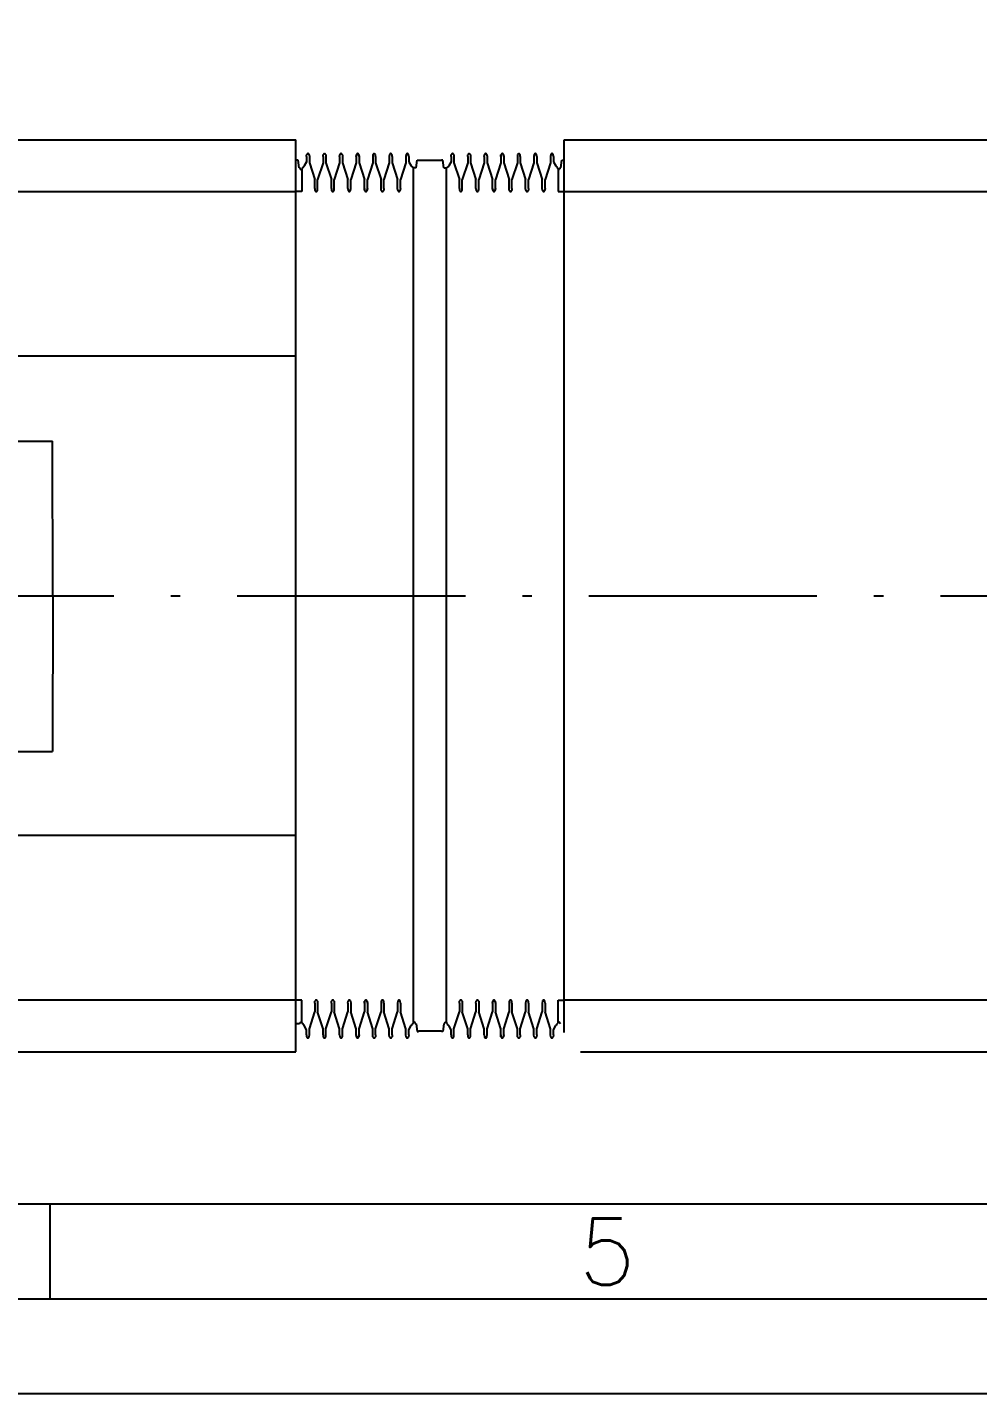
# Model space of a CAD drawing. Header units: millimetres. Extents: x 39 to 880, y 30 to 327.
# Drawn here: x 282.5 to 332.5, y 29.8 to 101.7 of the extents above; entities that cross this region are included whole.
import ezdxf
from ezdxf.enums import TextEntityAlignment as Align

# ---------------------------------------------------------------- set-up
doc = ezdxf.new("R2010")
doc.units = ezdxf.units.MM
doc.linetypes.add('ACAD_ISO10W100', pattern=[18.5, 12, -3, 0.5, -3])
doc.layers.add('AXE', color=1, linetype='ACAD_ISO10W100')
doc.layers.add('SUBTIRE', color=1, linetype='Continuous')
doc.styles.add('ISO', font='SIMPLEX.SHX')

# ---------------------------------------------------------------- blocks, each defined once
blk = doc.blocks.new('4A4')
at = {"color": 70}
blk.add_line((-596.44, 5), (-596.44, 10), dxfattribs=at)
at = {"color": 240}
for points in [[(0, 0), (0, 297), (-841, 297), (-841, 0)], [(-5, 5), (-5, 292), (-836, 292), (-836, 5)]]:
    blk.add_lwpolyline(points, close=True, dxfattribs=at)
at = {"color": 70}
blk.add_lwpolyline([(-831, 287), (-831, 10), (-10, 10), (-10, 287)], close=True, dxfattribs=at)
at = {"color": 50, "style": 'ISO'}
blk.add_text('5', height=3.5, dxfattribs=at).set_placement((-567.12, 7.478), align=Align.MIDDLE)

msp = doc.modelspace()

# ---------------------------------------------------------------- linework, layer by layer
at = {"color": 1}
for p, q in [((296.619, 48.82), (296.619, 95.818)), ((310.739, 48.82), (310.739, 95.818)), ((296.739, 94.759), (296.619, 94.759)), ((302.949, 94.343), (302.816, 94.345)), ((304.409, 94.343), (304.542, 94.343)), ((310.62, 94.759), (310.739, 94.759)), ((135.674, 93.103), (296.619, 93.103)), ((310.739, 93.103), (430.082, 93.103)), ((296.619, 84.435), (184.755, 84.435)), ((283.84, 71.788), (283.819, 79.958)), ((283.84, 71.788), (283.819, 63.619)), ((296.619, 59.201), (140.112, 59.201)), ((296.819, 49.29), (296.619, 49.29)), ((297.06, 49.191), (296.965, 49.297)), ((296.617, 47.818), (296.619, 48.82)), ((295.482, 47.818), (296.617, 47.818))]:
    msp.add_line(p, q, dxfattribs=at)
at = {"color": 1, "linetype": 'ACAD_ISO10W100'}
msp.add_line((108.542, 71.818), (632.142, 71.818), dxfattribs=at)
at = {"layer": 'AXE'}
for p, q in [((297.184, 94.938), (297.192, 95.03)), ((297.327, 95.03), (297.335, 94.938)), ((298.056, 94.938), (298.064, 95.03)), ((298.198, 95.03), (298.206, 94.938)), ((298.928, 94.938), (298.935, 95.03)), ((299.07, 95.03), (299.078, 94.938)), ((299.807, 95.03), (299.799, 94.938)), ((299.799, 94.938), (299.807, 95.03)), ((299.949, 94.938), (299.941, 95.03)), ((299.941, 95.03), (299.949, 94.938)), ((300.679, 95.03), (300.671, 94.938)), ((300.821, 94.938), (300.813, 95.03)), ((300.821, 94.938), (300.813, 95.03)), ((301.55, 95.03), (301.542, 94.938)), ((301.55, 95.03), (301.542, 94.938)), ((301.692, 94.938), (301.684, 95.03)), ((301.692, 94.938), (301.684, 95.03)), ((302.422, 95.03), (302.414, 94.938)), ((302.422, 95.03), (302.414, 94.938)), ((302.564, 94.938), (302.556, 95.03)), ((302.564, 94.938), (302.556, 95.03)), ((304.794, 94.938), (304.802, 95.03)), ((304.794, 94.938), (304.802, 95.03)), ((304.937, 95.03), (304.945, 94.938)), ((304.937, 95.03), (304.945, 94.938)), ((305.666, 94.938), (305.674, 95.03)), ((305.666, 94.938), (305.674, 95.03)), ((305.808, 95.03), (305.816, 94.938)), ((305.808, 95.03), (305.816, 94.938)), ((306.538, 94.938), (306.545, 95.03)), ((306.538, 94.938), (306.545, 95.03)), ((306.68, 95.03), (306.688, 94.938)), ((307.409, 94.938), (307.417, 95.03)), ((307.417, 95.03), (307.409, 94.938)), ((307.551, 95.03), (307.559, 94.938)), ((307.559, 94.938), (307.551, 95.03)), ((308.289, 95.03), (308.281, 94.938)), ((308.431, 94.938), (308.423, 95.03)), ((309.16, 95.03), (309.152, 94.938)), ((309.302, 94.938), (309.294, 95.03)), ((310.032, 95.03), (310.024, 94.938)), ((310.174, 94.938), (310.166, 95.03)), ((296.799, 94.343), (296.739, 94.759)), ((296.819, 94.346), (296.799, 94.343)), ((296.863, 94.283), (296.819, 94.346)), ((296.932, 94.231), (296.868, 94.278)), ((296.932, 94.273), (296.932, 94.231)), ((296.932, 94.231), (296.932, 93.103)), ((296.986, 94.356), (296.965, 94.339)), ((297.056, 94.441), (296.986, 94.386)), ((296.986, 94.386), (296.986, 94.356)), ((297.184, 94.661), (297.06, 94.445)), ((297.184, 94.938), (297.184, 94.661)), ((297.335, 94.937), (297.335, 94.61)), ((297.335, 94.61), (297.62, 93.726)), ((298.056, 94.61), (297.77, 93.726)), ((298.056, 94.938), (298.056, 94.61)), ((298.206, 94.937), (298.206, 94.61)), ((298.206, 94.61), (298.492, 93.726)), ((298.928, 94.61), (298.642, 93.726)), ((298.928, 94.938), (298.928, 94.61)), ((299.078, 94.937), (299.078, 94.61)), ((299.078, 94.61), (299.363, 93.726)), ((299.799, 94.61), (299.513, 93.726)), ((299.799, 94.938), (299.799, 94.61)), ((299.799, 94.937), (299.799, 94.61)), ((299.949, 94.938), (299.949, 94.61)), ((299.949, 94.937), (299.949, 94.61)), ((299.949, 94.61), (300.235, 93.726)), ((300.671, 94.61), (300.385, 93.726)), ((300.671, 94.937), (300.671, 94.61)), ((300.821, 94.938), (300.821, 94.61)), ((300.821, 94.938), (300.821, 94.61)), ((300.821, 94.61), (301.106, 93.726)), ((300.821, 94.61), (301.106, 93.726)), ((301.542, 94.61), (301.257, 93.726)), ((301.542, 94.61), (301.257, 93.726)), ((301.542, 94.937), (301.542, 94.61)), ((301.542, 94.937), (301.542, 94.61)), ((301.692, 94.938), (301.692, 94.61)), ((301.692, 94.938), (301.692, 94.61)), ((301.692, 94.61), (301.978, 93.726)), ((302.414, 94.61), (302.128, 93.726)), ((302.414, 94.937), (302.414, 94.61)), ((302.564, 94.938), (302.564, 94.661)), ((302.564, 94.661), (302.688, 94.445)), ((302.564, 94.661), (302.688, 94.445)), ((302.564, 94.661), (302.688, 94.445)), ((302.692, 94.441), (302.816, 94.345)), ((302.692, 94.441), (302.763, 94.386)), ((304.666, 94.441), (304.542, 94.345)), ((304.666, 94.441), (304.596, 94.386)), ((304.794, 94.661), (304.67, 94.445)), ((304.794, 94.661), (304.67, 94.445)), ((304.794, 94.661), (304.67, 94.445)), ((304.794, 94.938), (304.794, 94.661)), ((304.945, 94.937), (304.945, 94.61)), ((304.945, 94.61), (305.23, 93.726)), ((305.666, 94.61), (305.38, 93.726)), ((305.666, 94.938), (305.666, 94.61)), ((305.666, 94.938), (305.666, 94.61)), ((305.816, 94.937), (305.816, 94.61)), ((305.816, 94.937), (305.816, 94.61)), ((305.816, 94.61), (306.102, 93.726)), ((305.816, 94.61), (306.102, 93.726)), ((306.538, 94.61), (306.252, 93.726)), ((306.538, 94.61), (306.252, 93.726)), ((306.538, 94.938), (306.538, 94.61)), ((306.538, 94.938), (306.538, 94.61)), ((306.688, 94.937), (306.688, 94.61)), ((306.688, 94.61), (306.973, 93.726)), ((307.409, 94.61), (307.123, 93.726)), ((307.409, 94.938), (307.409, 94.61)), ((307.409, 94.937), (307.409, 94.61)), ((307.559, 94.938), (307.559, 94.61)), ((307.559, 94.937), (307.559, 94.61)), ((307.559, 94.61), (307.845, 93.726)), ((308.281, 94.61), (307.995, 93.726)), ((308.281, 94.937), (308.281, 94.61)), ((308.431, 94.938), (308.431, 94.61)), ((308.431, 94.61), (308.716, 93.726)), ((309.152, 94.61), (308.867, 93.726)), ((309.152, 94.937), (309.152, 94.61)), ((309.302, 94.938), (309.302, 94.61)), ((309.302, 94.61), (309.588, 93.726)), ((310.024, 94.61), (309.738, 93.726)), ((310.024, 94.937), (310.024, 94.61)), ((310.174, 94.938), (310.174, 94.661)), ((310.174, 94.661), (310.298, 94.445)), ((310.302, 94.441), (310.373, 94.386)), ((310.373, 94.386), (310.373, 94.356)), ((310.373, 94.356), (310.394, 94.339)), ((310.426, 94.231), (310.491, 94.278)), ((310.426, 94.273), (310.426, 94.231)), ((310.426, 94.231), (310.426, 93.103)), ((310.495, 94.283), (310.539, 94.346)), ((310.539, 94.346), (310.559, 94.343)), ((310.559, 94.343), (310.62, 94.759)), ((297.62, 93.26), (297.62, 93.726)), ((297.77, 93.26), (297.77, 93.726)), ((298.492, 93.26), (298.492, 93.726)), ((298.642, 93.26), (298.642, 93.726)), ((299.363, 93.26), (299.363, 93.726)), ((299.513, 93.26), (299.513, 93.726)), ((300.235, 93.26), (300.235, 93.726)), ((300.385, 93.26), (300.385, 93.726)), ((301.106, 93.26), (301.106, 93.726)), ((301.257, 93.26), (301.257, 93.726)), ((301.978, 93.26), (301.978, 93.726)), ((302.128, 93.26), (302.128, 93.726)), ((305.23, 93.26), (305.23, 93.726)), ((305.38, 93.26), (305.38, 93.726)), ((306.102, 93.26), (306.102, 93.726)), ((306.252, 93.26), (306.252, 93.726)), ((306.973, 93.26), (306.973, 93.726)), ((307.123, 93.26), (307.123, 93.726)), ((307.845, 93.26), (307.845, 93.726)), ((307.995, 93.26), (307.995, 93.726)), ((308.716, 93.26), (308.716, 93.726)), ((308.867, 93.26), (308.867, 93.726)), ((309.588, 93.26), (309.588, 93.726)), ((309.738, 93.26), (309.738, 93.726)), ((296.932, 93.103), (296.619, 93.103)), ((297.62, 93.26), (297.628, 93.167)), ((297.762, 93.167), (297.77, 93.26)), ((298.492, 93.26), (298.5, 93.167)), ((298.634, 93.167), (298.642, 93.26)), ((299.363, 93.26), (299.371, 93.167)), ((299.506, 93.167), (299.513, 93.26)), ((300.243, 93.167), (300.235, 93.26)), ((300.235, 93.26), (300.243, 93.167)), ((300.385, 93.26), (300.377, 93.167)), ((300.377, 93.167), (300.385, 93.26)), ((301.114, 93.167), (301.106, 93.26)), ((301.257, 93.26), (301.249, 93.167)), ((301.257, 93.26), (301.249, 93.167)), ((301.986, 93.167), (301.978, 93.26)), ((301.986, 93.167), (301.978, 93.26)), ((302.128, 93.26), (302.12, 93.167)), ((302.128, 93.26), (302.12, 93.167)), ((305.23, 93.26), (305.238, 93.167)), ((305.23, 93.26), (305.238, 93.167)), ((305.372, 93.167), (305.38, 93.26)), ((305.372, 93.167), (305.38, 93.26)), ((306.102, 93.26), (306.11, 93.167)), ((306.102, 93.26), (306.11, 93.167)), ((306.244, 93.167), (306.252, 93.26)), ((306.973, 93.26), (306.981, 93.167)), ((306.981, 93.167), (306.973, 93.26)), ((307.116, 93.167), (307.123, 93.26)), ((307.123, 93.26), (307.116, 93.167)), ((307.853, 93.167), (307.845, 93.26)), ((307.995, 93.26), (307.987, 93.167)), ((308.724, 93.167), (308.716, 93.26)), ((308.867, 93.26), (308.859, 93.167)), ((309.596, 93.167), (309.588, 93.26)), ((309.738, 93.26), (309.73, 93.167)), ((310.426, 93.103), (310.739, 93.103)), ((296.932, 50.533), (296.619, 50.533)), ((296.932, 49.405), (296.932, 50.533)), ((297.62, 50.376), (297.628, 50.469)), ((297.62, 50.376), (297.62, 49.91)), ((297.762, 50.469), (297.77, 50.376)), ((297.77, 50.376), (297.77, 49.91)), ((298.492, 50.376), (298.5, 50.469)), ((298.492, 50.376), (298.492, 49.91)), ((298.634, 50.469), (298.642, 50.376)), ((298.642, 50.376), (298.642, 49.91)), ((299.363, 50.376), (299.371, 50.469)), ((299.363, 50.376), (299.363, 49.91)), ((299.506, 50.469), (299.513, 50.376)), ((299.513, 50.376), (299.513, 49.91)), ((300.235, 50.376), (300.243, 50.469)), ((300.243, 50.469), (300.235, 50.376)), ((300.235, 50.376), (300.235, 49.91)), ((300.377, 50.469), (300.385, 50.376)), ((300.385, 50.376), (300.377, 50.469)), ((300.385, 50.376), (300.385, 49.91)), ((301.114, 50.469), (301.106, 50.376)), ((301.106, 50.376), (301.106, 49.91)), ((301.257, 50.376), (301.249, 50.469)), ((301.257, 50.376), (301.249, 50.469)), ((301.257, 50.376), (301.257, 49.91)), ((301.986, 50.469), (301.978, 50.376)), ((301.986, 50.469), (301.978, 50.376)), ((301.978, 50.376), (301.978, 49.91)), ((302.128, 50.376), (302.12, 50.469)), ((302.128, 50.376), (302.12, 50.469)), ((302.128, 50.376), (302.128, 49.91)), ((305.23, 50.376), (305.238, 50.469)), ((305.23, 50.376), (305.238, 50.469)), ((305.23, 50.376), (305.23, 49.91)), ((305.372, 50.469), (305.38, 50.376)), ((305.372, 50.469), (305.38, 50.376)), ((305.38, 50.376), (305.38, 49.91)), ((306.102, 50.376), (306.11, 50.469)), ((306.102, 50.376), (306.11, 50.469)), ((306.102, 50.376), (306.102, 49.91)), ((306.244, 50.469), (306.252, 50.376)), ((306.252, 50.376), (306.252, 49.91)), ((306.981, 50.469), (306.973, 50.376)), ((306.973, 50.376), (306.981, 50.469)), ((306.973, 50.376), (306.973, 49.91)), ((307.123, 50.376), (307.116, 50.469)), ((307.116, 50.469), (307.123, 50.376)), ((307.123, 50.376), (307.123, 49.91)), ((307.853, 50.469), (307.845, 50.376)), ((307.845, 50.376), (307.845, 49.91)), ((307.995, 50.376), (307.987, 50.469)), ((307.995, 50.376), (307.995, 49.91)), ((308.724, 50.469), (308.716, 50.376)), ((308.716, 50.376), (308.716, 49.91)), ((308.867, 50.376), (308.859, 50.469)), ((308.867, 50.376), (308.867, 49.91)), ((309.596, 50.469), (309.588, 50.376)), ((309.588, 50.376), (309.588, 49.91)), ((309.738, 50.376), (309.73, 50.469)), ((309.738, 50.376), (309.738, 49.91)), ((310.426, 50.533), (310.739, 50.533)), ((310.426, 49.405), (310.426, 50.533)), ((297.335, 49.026), (297.62, 49.91)), ((298.056, 49.026), (297.77, 49.91)), ((298.206, 49.026), (298.492, 49.91)), ((298.928, 49.026), (298.642, 49.91)), ((299.078, 49.026), (299.363, 49.91)), ((299.799, 49.026), (299.513, 49.91)), ((299.949, 49.026), (300.235, 49.91)), ((300.671, 49.026), (300.385, 49.91)), ((300.821, 49.026), (301.106, 49.91)), ((300.821, 49.026), (301.106, 49.91)), ((301.542, 49.026), (301.257, 49.91)), ((301.542, 49.026), (301.257, 49.91)), ((301.692, 49.026), (301.978, 49.91)), ((302.414, 49.026), (302.128, 49.91)), ((304.945, 49.026), (305.23, 49.91)), ((305.666, 49.026), (305.38, 49.91)), ((305.816, 49.026), (306.102, 49.91)), ((305.816, 49.026), (306.102, 49.91)), ((306.538, 49.026), (306.252, 49.91)), ((306.538, 49.026), (306.252, 49.91)), ((306.688, 49.026), (306.973, 49.91)), ((307.409, 49.026), (307.123, 49.91)), ((307.559, 49.026), (307.845, 49.91)), ((308.281, 49.026), (307.995, 49.91)), ((308.431, 49.026), (308.716, 49.91)), ((309.152, 49.026), (308.867, 49.91)), ((309.302, 49.026), (309.588, 49.91)), ((310.024, 49.026), (309.738, 49.91)), ((296.863, 49.353), (296.819, 49.29)), ((296.932, 49.405), (296.868, 49.358)), ((296.932, 49.363), (296.932, 49.405)), ((297.184, 48.975), (297.06, 49.191)), ((297.184, 48.698), (297.184, 48.975)), ((297.335, 48.699), (297.335, 49.026)), ((298.056, 48.698), (298.056, 49.026)), ((298.206, 48.699), (298.206, 49.026)), ((298.928, 48.698), (298.928, 49.026)), ((299.078, 48.699), (299.078, 49.026)), ((299.799, 48.698), (299.799, 49.026)), ((299.799, 48.699), (299.799, 49.026)), ((299.949, 48.699), (299.949, 49.026)), ((299.949, 48.698), (299.949, 49.026)), ((300.671, 48.699), (300.671, 49.026)), ((300.821, 48.698), (300.821, 49.026)), ((300.821, 48.698), (300.821, 49.026)), ((301.542, 48.699), (301.542, 49.026)), ((301.542, 48.699), (301.542, 49.026)), ((301.692, 48.698), (301.692, 49.026)), ((301.692, 48.698), (301.692, 49.026)), ((302.414, 48.699), (302.414, 49.026)), ((302.564, 48.975), (302.688, 49.191)), ((302.564, 48.975), (302.688, 49.191)), ((302.564, 48.698), (302.564, 48.975)), ((302.692, 49.195), (302.763, 49.25)), ((302.692, 49.195), (302.763, 49.25)), ((302.763, 49.28), (302.784, 49.297)), ((302.763, 49.28), (302.784, 49.297)), ((302.763, 49.25), (302.763, 49.28)), ((302.763, 49.25), (302.763, 49.28)), ((302.816, 49.363), (302.816, 49.405)), ((302.816, 49.363), (302.816, 49.405)), ((304.542, 49.363), (304.542, 49.405)), ((304.542, 49.363), (304.542, 49.405)), ((304.596, 49.28), (304.575, 49.297)), ((304.596, 49.28), (304.575, 49.297)), ((304.596, 49.25), (304.596, 49.28)), ((304.596, 49.25), (304.596, 49.28)), ((304.666, 49.195), (304.596, 49.25)), ((304.666, 49.195), (304.596, 49.25)), ((304.794, 48.975), (304.67, 49.191)), ((304.794, 48.975), (304.67, 49.191)), ((304.794, 48.698), (304.794, 48.975)), ((304.945, 48.699), (304.945, 49.026)), ((305.666, 48.698), (305.666, 49.026)), ((305.666, 48.698), (305.666, 49.026)), ((305.816, 48.699), (305.816, 49.026)), ((305.816, 48.699), (305.816, 49.026)), ((306.538, 48.698), (306.538, 49.026)), ((306.538, 48.698), (306.538, 49.026)), ((306.688, 48.699), (306.688, 49.026)), ((307.409, 48.699), (307.409, 49.026)), ((307.409, 48.698), (307.409, 49.026)), ((307.559, 48.698), (307.559, 49.026)), ((307.559, 48.699), (307.559, 49.026)), ((308.281, 48.699), (308.281, 49.026)), ((308.431, 48.698), (308.431, 49.026)), ((309.152, 48.699), (309.152, 49.026)), ((309.302, 48.698), (309.302, 49.026)), ((310.024, 48.699), (310.024, 49.026)), ((310.174, 48.975), (310.298, 49.191)), ((310.174, 48.698), (310.174, 48.975)), ((310.302, 49.195), (310.373, 49.25)), ((310.373, 49.28), (310.394, 49.297)), ((310.373, 49.25), (310.373, 49.28)), ((310.426, 49.363), (310.426, 49.405)), ((310.426, 49.405), (310.491, 49.358)), ((310.495, 49.353), (310.539, 49.29)), ((297.184, 48.698), (297.192, 48.606)), ((297.327, 48.606), (297.335, 48.698)), ((298.056, 48.698), (298.064, 48.606)), ((298.198, 48.606), (298.206, 48.698)), ((298.928, 48.698), (298.935, 48.606)), ((299.07, 48.606), (299.078, 48.698)), ((299.799, 48.698), (299.807, 48.606)), ((299.807, 48.606), (299.799, 48.698)), ((299.941, 48.606), (299.949, 48.698)), ((299.949, 48.698), (299.941, 48.606)), ((300.679, 48.606), (300.671, 48.698)), ((300.821, 48.698), (300.813, 48.606)), ((300.821, 48.698), (300.813, 48.606)), ((301.55, 48.606), (301.542, 48.698)), ((301.55, 48.606), (301.542, 48.698)), ((301.692, 48.698), (301.684, 48.606)), ((301.692, 48.698), (301.684, 48.606)), ((302.422, 48.606), (302.414, 48.698)), ((302.422, 48.606), (302.414, 48.698)), ((302.564, 48.698), (302.556, 48.606)), ((302.564, 48.698), (302.556, 48.606)), ((304.794, 48.698), (304.802, 48.606)), ((304.794, 48.698), (304.802, 48.606)), ((304.937, 48.606), (304.945, 48.698)), ((304.937, 48.606), (304.945, 48.698)), ((305.666, 48.698), (305.674, 48.606)), ((305.666, 48.698), (305.674, 48.606)), ((305.808, 48.606), (305.816, 48.698)), ((305.808, 48.606), (305.816, 48.698)), ((306.538, 48.698), (306.545, 48.606)), ((306.538, 48.698), (306.545, 48.606)), ((306.68, 48.606), (306.688, 48.698)), ((307.417, 48.606), (307.409, 48.698)), ((307.409, 48.698), (307.417, 48.606)), ((307.559, 48.698), (307.551, 48.606)), ((307.551, 48.606), (307.559, 48.698)), ((308.289, 48.606), (308.281, 48.698)), ((308.431, 48.698), (308.423, 48.606)), ((309.16, 48.606), (309.152, 48.698)), ((309.302, 48.698), (309.294, 48.606)), ((310.032, 48.606), (310.024, 48.698)), ((310.174, 48.698), (310.166, 48.606))]:
    msp.add_line(p, q, dxfattribs=at)
for centre, radius, start, end in [((297.262, 95.025), 0.07, 92.14064, 175.11229), ((297.257, 95.025), 0.07, 4.88771, 87.85936), ((298.134, 95.025), 0.07, 92.14064, 175.11229), ((298.128, 95.025), 0.07, 4.88771, 87.85936), ((299.005, 95.025), 0.07, 92.14064, 175.11229), ((299, 95.025), 0.07, 4.88771, 87.85936), ((299.877, 95.025), 0.07, 92.14064, 175.11229), ((299.877, 95.025), 0.07, 92.14064, 175.11229), ((299.872, 95.025), 0.07, 4.88771, 87.85936), ((299.872, 95.025), 0.07, 4.88771, 87.85936), ((300.748, 95.025), 0.07, 92.14064, 175.11229), ((300.748, 95.025), 0.07, 92.14064, 175.11229), ((300.743, 95.025), 0.07, 4.88771, 87.85936), ((300.743, 95.025), 0.07, 4.88771, 87.85936), ((301.62, 95.025), 0.07, 92.14064, 175.11229), ((301.62, 95.025), 0.07, 92.14064, 175.11229), ((301.615, 95.025), 0.07, 4.88771, 87.85936), ((301.615, 95.025), 0.07, 4.88771, 87.85936), ((302.492, 95.025), 0.07, 92.14064, 175.11229), ((302.492, 95.025), 0.07, 92.14064, 175.11229), ((302.486, 95.025), 0.07, 4.88771, 87.85936), ((302.486, 95.025), 0.07, 4.88771, 87.85936), ((304.872, 95.025), 0.07, 92.14064, 175.11229), ((304.872, 95.025), 0.07, 92.14064, 175.11229), ((304.867, 95.025), 0.07, 4.88771, 87.85936), ((304.867, 95.025), 0.07, 4.88771, 87.85936), ((305.744, 95.025), 0.07, 92.14064, 175.11229), ((305.744, 95.025), 0.07, 92.14064, 175.11229), ((305.738, 95.025), 0.07, 4.88771, 87.85936), ((305.738, 95.025), 0.07, 4.88771, 87.85936), ((306.615, 95.025), 0.07, 92.14064, 175.11229), ((306.615, 95.025), 0.07, 92.14064, 175.11229), ((306.61, 95.025), 0.07, 4.88771, 87.85936), ((306.61, 95.025), 0.07, 4.88771, 87.85936), ((307.487, 95.025), 0.07, 92.14064, 175.11229), ((307.487, 95.025), 0.07, 92.14064, 175.11229), ((307.482, 95.025), 0.07, 4.88771, 87.85936), ((307.482, 95.025), 0.07, 4.88771, 87.85936), ((308.358, 95.025), 0.07, 92.14064, 175.11229), ((308.353, 95.025), 0.07, 4.88771, 87.85936), ((309.23, 95.025), 0.07, 92.14064, 175.11229), ((309.225, 95.025), 0.07, 4.88771, 87.85936), ((310.102, 95.025), 0.07, 92.14064, 175.11229), ((310.096, 95.025), 0.07, 4.88771, 87.85936), ((296.88, 94.294), 0.02, 214.87877, 233.61662), ((297.016, 94.273), 0.084, 127.79781, 180), ((297.046, 94.453), 0.016, 307.79781, 330), ((297.186, 94.937), 0.002, 175.11229, 184.88771), ((297.333, 94.937), 0.002, 355, 4.88771), ((298.058, 94.937), 0.002, 175.11229, 184.88771), ((298.204, 94.937), 0.002, 355, 4.88771), ((298.93, 94.937), 0.002, 175.11229, 184.88771), ((299.076, 94.937), 0.002, 355, 4.88771), ((299.801, 94.937), 0.002, 175.11229, 185), ((299.801, 94.937), 0.002, 175.11229, 184.88771), ((299.947, 94.937), 0.002, 355.11229, 4.88771), ((299.947, 94.937), 0.002, 355, 4.88771), ((300.673, 94.937), 0.002, 175.11229, 185), ((300.819, 94.937), 0.002, 355.11229, 4.88771), ((300.819, 94.937), 0.002, 355.11229, 4.88771), ((301.544, 94.937), 0.002, 175.11229, 185), ((301.544, 94.937), 0.002, 175.11229, 185), ((301.69, 94.937), 0.002, 355.11229, 4.88771), ((301.69, 94.937), 0.002, 355.11229, 4.88771), ((302.416, 94.937), 0.002, 175.11229, 185), ((302.416, 94.937), 0.002, 175.11229, 185), ((302.562, 94.937), 0.002, 355.11229, 4.88771), ((302.562, 94.937), 0.002, 355.11229, 4.88771), ((302.702, 94.453), 0.016, 210, 232.20219), ((302.702, 94.453), 0.016, 210, 232.20219), ((304.656, 94.453), 0.016, 307.79781, 330), ((304.656, 94.453), 0.016, 307.79781, 330), ((304.796, 94.937), 0.002, 175.11229, 184.88771), ((304.796, 94.937), 0.002, 175.11229, 184.88771), ((304.943, 94.937), 0.002, 355, 4.88771), ((304.943, 94.937), 0.002, 355, 4.88771), ((305.668, 94.937), 0.002, 175.11229, 184.88771), ((305.668, 94.937), 0.002, 175.11229, 184.88771), ((305.814, 94.937), 0.002, 355, 4.88771), ((305.814, 94.937), 0.002, 355, 4.88771), ((306.54, 94.937), 0.002, 175.11229, 184.88771), ((306.54, 94.937), 0.002, 175.11229, 184.88771), ((306.686, 94.937), 0.002, 355, 4.88771), ((307.411, 94.937), 0.002, 175.11229, 184.88771), ((307.411, 94.937), 0.002, 175.11229, 185), ((307.557, 94.937), 0.002, 355, 4.88771), ((307.557, 94.937), 0.002, 355.11229, 4.88771), ((308.283, 94.937), 0.002, 175.11229, 185), ((308.429, 94.937), 0.002, 355.11229, 4.88771), ((309.154, 94.937), 0.002, 175.11229, 185), ((309.3, 94.937), 0.002, 355.11229, 4.88771), ((310.026, 94.937), 0.002, 175.11229, 185), ((310.172, 94.937), 0.002, 355.11229, 4.88771), ((310.312, 94.453), 0.016, 210, 232.20219), ((310.342, 94.273), 0.084, 0, 52.20219), ((310.479, 94.294), 0.02, 306.38338, 325.12123), ((297.622, 93.26), 0.002, 175.11229, 184.88771), ((297.698, 93.173), 0.07, 184.88771, 267.85936), ((297.693, 93.173), 0.07, 272.14064, 355.11229), ((297.768, 93.26), 0.002, 355.11229, 5), ((298.494, 93.26), 0.002, 175.11229, 184.88771), ((298.569, 93.173), 0.07, 184.88771, 267.85936), ((298.564, 93.173), 0.07, 272.14064, 355.11229), ((298.64, 93.26), 0.002, 355.11229, 5), ((299.365, 93.26), 0.002, 175.11229, 184.88771), ((299.441, 93.173), 0.07, 184.88771, 267.85936), ((299.436, 93.173), 0.07, 272.14064, 355.11229), ((299.511, 93.26), 0.002, 355.11229, 5), ((300.237, 93.26), 0.002, 175, 184.88771), ((300.237, 93.26), 0.002, 175.11229, 184.88771), ((300.313, 93.173), 0.07, 184.88771, 267.85936), ((300.313, 93.173), 0.07, 184.88771, 267.85936), ((300.307, 93.173), 0.07, 272.14064, 355.11229), ((300.307, 93.173), 0.07, 272.14064, 355.11229), ((300.383, 93.26), 0.002, 355.11229, 4.88771), ((300.383, 93.26), 0.002, 355.11229, 5), ((301.108, 93.26), 0.002, 175, 184.88771), ((301.184, 93.173), 0.07, 184.88771, 267.85936), ((301.184, 93.173), 0.07, 184.88771, 267.85936), ((301.179, 93.173), 0.07, 272.14064, 355.11229), ((301.179, 93.173), 0.07, 272.14064, 355.11229), ((301.255, 93.26), 0.002, 355.11229, 4.88771), ((301.255, 93.26), 0.002, 355.11229, 4.88771), ((301.98, 93.26), 0.002, 175, 184.88771), ((301.98, 93.26), 0.002, 175, 184.88771), ((302.056, 93.173), 0.07, 184.88771, 267.85936), ((302.056, 93.173), 0.07, 184.88771, 267.85936), ((302.051, 93.173), 0.07, 272.14064, 355.11229), ((302.051, 93.173), 0.07, 272.14064, 355.11229), ((302.126, 93.26), 0.002, 355.11229, 4.88771), ((302.126, 93.26), 0.002, 355.11229, 4.88771), ((305.232, 93.26), 0.002, 175.11229, 184.88771), ((305.232, 93.26), 0.002, 175.11229, 184.88771), ((305.308, 93.173), 0.07, 184.88771, 267.85936), ((305.308, 93.173), 0.07, 184.88771, 267.85936), ((305.303, 93.173), 0.07, 272.14064, 355.11229), ((305.303, 93.173), 0.07, 272.14064, 355.11229), ((305.378, 93.26), 0.002, 355.11229, 5), ((305.378, 93.26), 0.002, 355.11229, 5), ((306.104, 93.26), 0.002, 175.11229, 184.88771), ((306.104, 93.26), 0.002, 175.11229, 184.88771), ((306.179, 93.173), 0.07, 184.88771, 267.85936), ((306.179, 93.173), 0.07, 184.88771, 267.85936), ((306.174, 93.173), 0.07, 272.14064, 355.11229), ((306.174, 93.173), 0.07, 272.14064, 355.11229), ((306.25, 93.26), 0.002, 355.11229, 5), ((306.975, 93.26), 0.002, 175.11229, 184.88771), ((306.975, 93.26), 0.002, 175, 184.88771), ((307.051, 93.173), 0.07, 184.88771, 267.85936), ((307.051, 93.173), 0.07, 184.88771, 267.85936), ((307.046, 93.173), 0.07, 272.14064, 355.11229), ((307.046, 93.173), 0.07, 272.14064, 355.11229), ((307.121, 93.26), 0.002, 355.11229, 5), ((307.121, 93.26), 0.002, 355.11229, 4.88771), ((307.847, 93.26), 0.002, 175, 184.88771), ((307.923, 93.173), 0.07, 184.88771, 267.85936), ((307.917, 93.173), 0.07, 272.14064, 355.11229), ((307.993, 93.26), 0.002, 355.11229, 4.88771), ((308.718, 93.26), 0.002, 175, 184.88771), ((308.794, 93.173), 0.07, 184.88771, 267.85936), ((308.789, 93.173), 0.07, 272.14064, 355.11229), ((308.865, 93.26), 0.002, 355.11229, 4.88771), ((309.59, 93.26), 0.002, 175, 184.88771), ((309.666, 93.173), 0.07, 184.88771, 267.85936), ((309.661, 93.173), 0.07, 272.14064, 355.11229), ((309.736, 93.26), 0.002, 355.11229, 4.88771), ((297.622, 50.376), 0.002, 175.11229, 184.88771), ((297.698, 50.463), 0.07, 92.14064, 175.11229), ((297.693, 50.463), 0.07, 4.88771, 87.85936), ((297.768, 50.376), 0.002, 355, 4.88771), ((298.494, 50.376), 0.002, 175.11229, 184.88771), ((298.569, 50.463), 0.07, 92.14064, 175.11229), ((298.564, 50.463), 0.07, 4.88771, 87.85936), ((298.64, 50.376), 0.002, 355, 4.88771), ((299.365, 50.376), 0.002, 175.11229, 184.88771), ((299.441, 50.463), 0.07, 92.14064, 175.11229), ((299.436, 50.463), 0.07, 4.88771, 87.85936), ((299.511, 50.376), 0.002, 355, 4.88771), ((300.237, 50.376), 0.002, 175.11229, 184.88771), ((300.237, 50.376), 0.002, 175.11229, 185), ((300.313, 50.463), 0.07, 92.14064, 175.11229), ((300.313, 50.463), 0.07, 92.14064, 175.11229), ((300.307, 50.463), 0.07, 4.88771, 87.85936), ((300.307, 50.463), 0.07, 4.88771, 87.85936), ((300.383, 50.376), 0.002, 355, 4.88771), ((300.383, 50.376), 0.002, 355.11229, 4.88771), ((301.108, 50.376), 0.002, 175.11229, 185), ((301.184, 50.463), 0.07, 92.14064, 175.11229), ((301.184, 50.463), 0.07, 92.14064, 175.11229), ((301.179, 50.463), 0.07, 4.88771, 87.85936), ((301.179, 50.463), 0.07, 4.88771, 87.85936), ((301.255, 50.376), 0.002, 355.11229, 4.88771), ((301.255, 50.376), 0.002, 355.11229, 4.88771), ((301.98, 50.376), 0.002, 175.11229, 185), ((301.98, 50.376), 0.002, 175.11229, 185), ((302.056, 50.463), 0.07, 92.14064, 175.11229), ((302.056, 50.463), 0.07, 92.14064, 175.11229), ((302.051, 50.463), 0.07, 4.88771, 87.85936), ((302.051, 50.463), 0.07, 4.88771, 87.85936), ((302.126, 50.376), 0.002, 355.11229, 4.88771), ((302.126, 50.376), 0.002, 355.11229, 4.88771), ((305.232, 50.376), 0.002, 175.11229, 184.88771), ((305.232, 50.376), 0.002, 175.11229, 184.88771), ((305.308, 50.463), 0.07, 92.14064, 175.11229), ((305.308, 50.463), 0.07, 92.14064, 175.11229), ((305.303, 50.463), 0.07, 4.88771, 87.85936), ((305.303, 50.463), 0.07, 4.88771, 87.85936), ((305.378, 50.376), 0.002, 355, 4.88771), ((305.378, 50.376), 0.002, 355, 4.88771), ((306.104, 50.376), 0.002, 175.11229, 184.88771), ((306.104, 50.376), 0.002, 175.11229, 184.88771), ((306.179, 50.463), 0.07, 92.14064, 175.11229), ((306.179, 50.463), 0.07, 92.14064, 175.11229), ((306.174, 50.463), 0.07, 4.88771, 87.85936), ((306.174, 50.463), 0.07, 4.88771, 87.85936), ((306.25, 50.376), 0.002, 355, 4.88771), ((306.975, 50.376), 0.002, 175.11229, 185), ((306.975, 50.376), 0.002, 175.11229, 184.88771), ((307.051, 50.463), 0.07, 92.14064, 175.11229), ((307.051, 50.463), 0.07, 92.14064, 175.11229), ((307.046, 50.463), 0.07, 4.88771, 87.85936), ((307.046, 50.463), 0.07, 4.88771, 87.85936), ((307.121, 50.376), 0.002, 355.11229, 4.88771), ((307.121, 50.376), 0.002, 355, 4.88771), ((307.847, 50.376), 0.002, 175.11229, 185), ((307.923, 50.463), 0.07, 92.14064, 175.11229), ((307.917, 50.463), 0.07, 4.88771, 87.85936), ((307.993, 50.376), 0.002, 355.11229, 4.88771), ((308.718, 50.376), 0.002, 175.11229, 185), ((308.794, 50.463), 0.07, 92.14064, 175.11229), ((308.789, 50.463), 0.07, 4.88771, 87.85936), ((308.865, 50.376), 0.002, 355.11229, 4.88771), ((309.59, 50.376), 0.002, 175.11229, 185), ((309.666, 50.463), 0.07, 92.14064, 175.11229), ((309.661, 50.463), 0.07, 4.88771, 87.85936), ((309.736, 50.376), 0.002, 355.11229, 4.88771), ((296.88, 49.342), 0.02, 126.38338, 145.12123), ((297.016, 49.363), 0.084, 180, 232.20219), ((302.702, 49.183), 0.016, 127.79781, 150), ((302.702, 49.183), 0.016, 127.79781, 150), ((302.732, 49.363), 0.084, 307.79781, 0), ((302.732, 49.363), 0.084, 307.79781, 0), ((304.626, 49.363), 0.084, 180, 232.20219), ((304.626, 49.363), 0.084, 180, 232.20219), ((304.656, 49.183), 0.016, 30, 52.20219), ((304.656, 49.183), 0.016, 30, 52.20219), ((310.312, 49.183), 0.016, 127.79781, 150), ((310.342, 49.363), 0.084, 307.79781, 0), ((310.479, 49.342), 0.02, 34.87877, 53.61662), ((297.186, 48.699), 0.002, 175.11229, 184.88771), ((297.262, 48.612), 0.07, 184.88771, 267.85936), ((297.257, 48.612), 0.07, 272.14064, 355.11229), ((297.333, 48.699), 0.002, 355.11229, 5), ((298.058, 48.699), 0.002, 175.11229, 184.88771), ((298.134, 48.612), 0.07, 184.88771, 267.85936), ((298.128, 48.612), 0.07, 272.14064, 355.11229), ((298.204, 48.699), 0.002, 355.11229, 5), ((298.93, 48.699), 0.002, 175.11229, 184.88771), ((299.005, 48.612), 0.07, 184.88771, 267.85936), ((299, 48.612), 0.07, 272.14064, 355.11229), ((299.076, 48.699), 0.002, 355.11229, 5), ((299.801, 48.699), 0.002, 175.11229, 184.88771), ((299.801, 48.699), 0.002, 175, 184.88771), ((299.877, 48.612), 0.07, 184.88771, 267.85936), ((299.877, 48.612), 0.07, 184.88771, 267.85936), ((299.872, 48.612), 0.07, 272.14064, 355.11229), ((299.872, 48.612), 0.07, 272.14064, 355.11229), ((299.947, 48.699), 0.002, 355.11229, 5), ((299.947, 48.699), 0.002, 355.11229, 4.88771), ((300.673, 48.699), 0.002, 175, 184.88771), ((300.748, 48.612), 0.07, 184.88771, 267.85936), ((300.748, 48.612), 0.07, 184.88771, 267.85936), ((300.743, 48.612), 0.07, 272.14064, 355.11229), ((300.743, 48.612), 0.07, 272.14064, 355.11229), ((300.819, 48.699), 0.002, 355.11229, 4.88771), ((300.819, 48.699), 0.002, 355.11229, 4.88771), ((301.544, 48.699), 0.002, 175, 184.88771), ((301.544, 48.699), 0.002, 175, 184.88771), ((301.62, 48.612), 0.07, 184.88771, 267.85936), ((301.62, 48.612), 0.07, 184.88771, 267.85936), ((301.615, 48.612), 0.07, 272.14064, 355.11229), ((301.615, 48.612), 0.07, 272.14064, 355.11229), ((301.69, 48.699), 0.002, 355.11229, 4.88771), ((301.69, 48.699), 0.002, 355.11229, 4.88771), ((302.416, 48.699), 0.002, 175, 184.88771), ((302.416, 48.699), 0.002, 175, 184.88771), ((302.492, 48.612), 0.07, 184.88771, 267.85936), ((302.492, 48.612), 0.07, 184.88771, 267.85936), ((302.486, 48.612), 0.07, 272.14064, 355.11229), ((302.486, 48.612), 0.07, 272.14064, 355.11229), ((302.562, 48.699), 0.002, 355.11229, 4.88771), ((302.562, 48.699), 0.002, 355.11229, 4.88771), ((304.796, 48.699), 0.002, 175.11229, 184.88771), ((304.796, 48.699), 0.002, 175.11229, 184.88771), ((304.872, 48.612), 0.07, 184.88771, 267.85936), ((304.872, 48.612), 0.07, 184.88771, 267.85936), ((304.867, 48.612), 0.07, 272.14064, 355.11229), ((304.867, 48.612), 0.07, 272.14064, 355.11229), ((304.943, 48.699), 0.002, 355.11229, 5), ((304.943, 48.699), 0.002, 355.11229, 5), ((305.668, 48.699), 0.002, 175.11229, 184.88771), ((305.668, 48.699), 0.002, 175.11229, 184.88771), ((305.744, 48.612), 0.07, 184.88771, 267.85936), ((305.744, 48.612), 0.07, 184.88771, 267.85936), ((305.738, 48.612), 0.07, 272.14064, 355.11229), ((305.738, 48.612), 0.07, 272.14064, 355.11229), ((305.814, 48.699), 0.002, 355.11229, 5), ((305.814, 48.699), 0.002, 355.11229, 5), ((306.54, 48.699), 0.002, 175.11229, 184.88771), ((306.54, 48.699), 0.002, 175.11229, 184.88771), ((306.615, 48.612), 0.07, 184.88771, 267.85936), ((306.615, 48.612), 0.07, 184.88771, 267.85936), ((306.61, 48.612), 0.07, 272.14064, 355.11229), ((306.61, 48.612), 0.07, 272.14064, 355.11229), ((306.686, 48.699), 0.002, 355.11229, 5), ((307.411, 48.699), 0.002, 175, 184.88771), ((307.411, 48.699), 0.002, 175.11229, 184.88771), ((307.487, 48.612), 0.07, 184.88771, 267.85936), ((307.487, 48.612), 0.07, 184.88771, 267.85936), ((307.482, 48.612), 0.07, 272.14064, 355.11229), ((307.482, 48.612), 0.07, 272.14064, 355.11229), ((307.557, 48.699), 0.002, 355.11229, 4.88771), ((307.557, 48.699), 0.002, 355.11229, 5), ((308.283, 48.699), 0.002, 175, 184.88771), ((308.358, 48.612), 0.07, 184.88771, 267.85936), ((308.353, 48.612), 0.07, 272.14064, 355.11229), ((308.429, 48.699), 0.002, 355.11229, 4.88771), ((309.154, 48.699), 0.002, 175, 184.88771), ((309.23, 48.612), 0.07, 184.88771, 267.85936), ((309.225, 48.612), 0.07, 272.14064, 355.11229), ((309.3, 48.699), 0.002, 355.11229, 4.88771), ((310.026, 48.699), 0.002, 175, 184.88771), ((310.102, 48.612), 0.07, 184.88771, 267.85936), ((310.096, 48.612), 0.07, 272.14064, 355.11229), ((310.172, 48.699), 0.002, 355.11229, 4.88771)]:
    msp.add_arc(centre, radius, start, end, dxfattribs=at)
at = {"layer": 'SUBTIRE'}
for p, q in [((151.542, 95.818), (296.619, 95.818)), ((310.739, 95.818), (429.082, 95.818)), ((302.816, 49.405), (302.816, 94.345)), ((302.949, 94.343), (303.01, 94.759)), ((302.949, 94.343), (303.01, 94.759)), ((302.949, 94.343), (303.01, 94.759)), ((302.949, 94.343), (303.01, 94.759)), ((303.01, 94.759), (303.069, 94.75)), ((303.01, 94.759), (303.069, 94.75)), ((304.279, 94.739), (303.079, 94.739)), ((304.279, 94.739), (303.679, 94.739)), ((304.349, 94.759), (304.289, 94.75)), ((304.349, 94.759), (304.289, 94.75)), ((304.409, 94.343), (304.349, 94.759)), ((304.409, 94.343), (304.349, 94.759)), ((304.409, 94.343), (304.349, 94.759)), ((304.409, 94.343), (304.349, 94.759)), ((304.542, 49.405), (304.542, 94.345)), ((275.819, 79.958), (283.819, 79.958)), ((275.807, 63.619), (283.819, 63.619)), ((296.619, 50.533), (135.278, 50.533)), ((430.082, 50.533), (310.739, 50.533)), ((302.816, 49.405), (302.881, 49.358)), ((302.816, 49.405), (302.881, 49.358)), ((302.885, 49.353), (302.929, 49.29)), ((302.885, 49.353), (302.929, 49.29)), ((302.929, 49.29), (302.949, 49.293)), ((302.929, 49.29), (302.949, 49.293)), ((302.949, 49.293), (303.01, 48.877)), ((302.949, 49.293), (303.01, 48.877)), ((304.409, 49.293), (304.349, 48.877)), ((304.409, 49.293), (304.349, 48.877)), ((304.429, 49.29), (304.409, 49.293)), ((304.429, 49.29), (304.409, 49.293)), ((304.473, 49.353), (304.429, 49.29)), ((304.473, 49.353), (304.429, 49.29)), ((304.542, 49.405), (304.478, 49.358)), ((304.542, 49.405), (304.478, 49.358)), ((303.01, 48.877), (303.069, 48.886)), ((303.01, 48.877), (303.069, 48.886)), ((304.279, 48.897), (303.079, 48.897)), ((304.279, 48.897), (303.679, 48.897)), ((304.349, 48.877), (304.289, 48.886)), ((304.349, 48.877), (304.289, 48.886)), ((151.542, 47.818), (295.482, 47.818)), ((311.602, 47.818), (429.082, 47.818))]:
    msp.add_line(p, q, dxfattribs=at)
for centre, start, end in [((302.869, 49.342), 34.87877, 53.61662), ((302.869, 49.342), 34.87877, 53.61662), ((304.49, 49.342), 126.38338, 145.12123), ((304.49, 49.342), 126.38338, 145.12123)]:
    msp.add_arc(centre, 0.02, start, end, dxfattribs=at)

# ---------------------------------------------------------------- block references
msp.add_blockref('4A4', (880.127, 29.815), dxfattribs=at)

doc.saveas('drawing.dxf')
